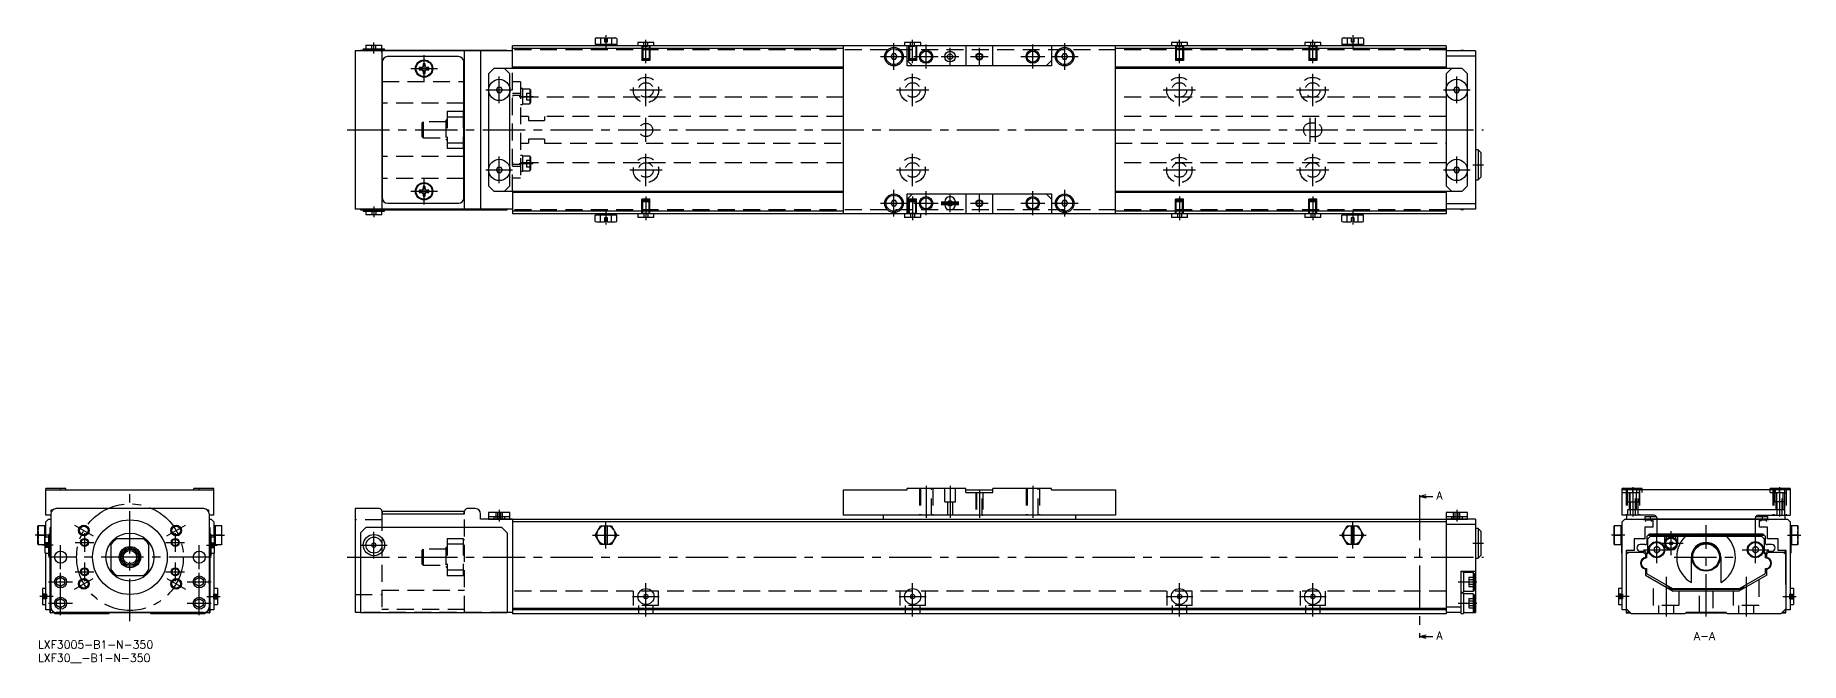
# Model space of a CAD drawing. Extents: x -1 to 661, y -8 to 227.
import ezdxf

# ---------------------------------------------------------------- set-up
doc = ezdxf.new("R2010")
doc.units = 0
doc.header["$LTSCALE"] = 0.5
doc.linetypes.add('CENTER', pattern=[50.8, 31.75, -6.35, 6.35, -6.35])
doc.linetypes.add('DASHED', pattern=[19.05, 12.7, -6.35])
for name, color, linetype in [('MSM_CENTER', 1, 'CENTER'), ('MSM_CONTINUOUS', 7, 'CONTINUOUS'), ('MSM_DASHED', 4, 'DASHED'), ('MSM_NARROW', 5, 'CONTINUOUS'), ('MSM_PART_NUMBER', 7, 'CONTINUOUS')]:
    doc.layers.add(name, color=color, linetype=linetype)
doc.styles.get("Standard").update_dxf_attribs({"font": 'txt.shx', "height": 1, "bigfont": 'bigfont.shx'})

# ---------------------------------------------------------------- blocks, each defined once
blk = doc.blocks.new('*U118')
at = {"layer": 'MSM_PART_NUMBER'}
blk.add_text('LXF3005-B1-N-350', height=3, dxfattribs=at).set_placement((0, -3))
blk = doc.blocks.new('*U119')
at = {"layer": 'MSM_PART_NUMBER'}
blk.add_text('LXF30__-B1-N-350', height=3, dxfattribs=at).set_placement((0, -8))

msp = doc.modelspace()

# ---------------------------------------------------------------- linework, layer by layer
at = {"layer": 'MSM_CENTER'}
for p, q in [((213, 227), (213, 222)), ((228, 216.5), (228, 225.31)), ((328, 216.5), (328, 225.31)), ((428, 216.5), (428, 225.31)), ((478, 216.5), (478, 225.31)), ((493, 227), (493, 222)), ((126, 220.2), (126, 224.25)), ((144.8, 209.5), (144.8, 219.5)), ((316, 219), (326, 219)), ((321, 214), (321, 224)), ((328.5, 219), (337.5, 219)), ((333, 214.5), (333, 223.5)), ((338.7, 219), (345.3, 219)), ((342, 215.7), (342, 222.3)), ((349.7, 219), (356.3, 219)), ((353, 215.7), (353, 222.3)), ((368.5, 219), (377.5, 219)), ((373, 214.5), (373, 223.5)), ((380, 219), (390, 219)), ((385, 214), (385, 224)), ((139.8, 214.5), (149.8, 214.5)), ((228, 200.41), (228, 212.59)), ((328, 200.41), (328, 212.59)), ((428, 200.41), (428, 212.59)), ((478, 200.41), (478, 212.59)), ((168, 206.5), (178, 206.5)), ((173, 201.5), (173, 211.5)), ((221.91, 206.5), (234.09, 206.5)), ((321.91, 206.5), (334.09, 206.5)), ((421.91, 206.5), (434.09, 206.5)), ((471.91, 206.5), (484.09, 206.5)), ((527, 206.5), (537, 206.5)), ((532, 201.5), (532, 211.5)), ((180.5, 204.06), (185.7, 204.06)), ((228, 187), (228, 196)), ((477, 187), (477, 196)), ((479, 187), (479, 196)), ((116, 191.5), (542, 191.5)), ((173, 171.5), (173, 181.5)), ((180.5, 178.94), (185.7, 178.94)), ((228, 170.41), (228, 182.59)), ((328, 170.41), (328, 182.59)), ((428, 170.41), (428, 182.59)), ((478, 170.41), (478, 182.59)), ((532, 171.5), (532, 181.5)), ((144.8, 163.5), (144.8, 173.5)), ((168, 176.5), (178, 176.5)), ((221.91, 176.5), (234.09, 176.5)), ((321.91, 176.5), (334.09, 176.5)), ((421.91, 176.5), (434.09, 176.5)), ((471.91, 176.5), (484.09, 176.5)), ((527, 176.5), (537, 176.5)), ((538, 178.4), (542, 178.4)), ((139.8, 168.5), (149.8, 168.5)), ((228, 166.5), (228, 157.69)), ((321, 159), (321, 169)), ((328, 166.5), (328, 157.69)), ((333, 159.5), (333, 168.5)), ((342, 160.7), (342, 167.3)), ((353, 160.7), (353, 167.3)), ((373, 159.5), (373, 168.5)), ((385, 159), (385, 169)), ((428, 166.5), (428, 157.69)), ((478, 166.5), (478, 157.69)), ((126, 162.8), (126, 158.75)), ((213, 161), (213, 156.01)), ((316, 164), (326, 164)), ((328.5, 164), (337.5, 164)), ((338.7, 164.5), (345.3, 164.5)), ((338.7, 164), (345.3, 164)), ((338.7, 163.5), (345.3, 163.5)), ((349.7, 164), (356.3, 164)), ((368.5, 164), (377.5, 164)), ((380, 164), (390, 164)), ((493, 161), (493, 156.01)), ((34.5, 7.3), (34.5, 55.3)), ((333, 58), (333, 46)), ((342, 58), (342, 46)), ((353, 56.5), (353, 46)), ((373, 58), (373, 46)), ((518, 53.6), (518, 2)), ((598, 57.5), (598, 46.5)), ((653, 57.5), (653, 46.5)), ((173, 49.1), (173, 44.7)), ((532, 49.1), (532, 44.7)), ((13.72, 43.3), (20.64, 39.3)), ((17.5, 40.3), (17.5, 33.3)), ((48.36, 39.3), (55.28, 43.3)), ((51.5, 40.3), (51.5, 33.3)), ((126, 30.8), (126, 40.8)), ((213, 34.6), (213, 44.6)), ((493, 34.6), (493, 44.6)), ((612.4, 32), (612.4, 41)), ((625.5, 9), (625.5, 43.3)), ((4, 39.6), (-1, 39.6)), ((5.75, 35.8), (1.75, 35.8)), ((8.5, 26.8), (8.5, 35.8)), ((14, 36.8), (21, 36.8)), ((48, 36.8), (55, 36.8)), ((60.5, 26.8), (60.5, 35.8)), ((63.25, 35.8), (67.25, 35.8)), ((65, 39.6), (70, 39.6)), ((121, 35.8), (131, 35.8)), ((208, 39.6), (218, 39.6)), ((488, 39.6), (498, 39.6)), ((538, 36.5), (542, 36.5)), ((595, 39.6), (590, 39.6)), ((602, 34.1), (612, 34.1)), ((607, 29.1), (607, 39.1)), ((607.9, 36.5), (616.9, 36.5)), ((639, 34.1), (649, 34.1)), ((644, 29.1), (644, 39.1)), ((656, 39.6), (661, 39.6)), ((65, 31.3), (4, 31.3)), ((8.5, 9.5), (8.5, 26.5)), ((17.5, 29.3), (17.5, 22.3)), ((51.5, 29.3), (51.5, 22.3)), ((60.5, 9.5), (60.5, 26.5)), ((116, 31.3), (542, 31.3)), ((613.5, 31.3), (637.5, 31.3)), ((4, 22), (13, 22)), ((13.72, 19.3), (20.64, 23.3)), ((14, 25.8), (21, 25.8)), ((48, 25.8), (55, 25.8)), ((48.36, 23.3), (55.28, 19.3)), ((56, 22), (65, 22)), ((228, 9), (228, 21.5)), ((328, 9), (328, 21.5)), ((428, 9), (428, 21.5)), ((478, 9), (478, 21.5)), ((532.5, 22), (539.5, 22)), ((610.5, 23.86), (610.5, 9)), ((640.5, 23.86), (640.5, 9)), ((5.7, 16.5), (0.7, 16.5)), ((4, 14), (13, 14)), ((56, 14), (65, 14)), ((63.3, 16.5), (68.3, 16.5)), ((223, 16.5), (233, 16.5)), ((323, 16.5), (333, 16.5)), ((423, 16.5), (433, 16.5)), ((473, 16.5), (483, 16.5)), ((532.5, 14), (539.5, 14)), ((596.7, 16.5), (591.7, 16.5)), ((654.3, 16.5), (659.3, 16.5))]:
    msp.add_line(p, q, dxfattribs=at)
msp.add_circle((34.5, 31.3), 20, dxfattribs=at)
at = {"layer": 'MSM_CONTINUOUS'}
for p, q in [((209.5, 226), (208.96, 225.85)), ((208.96, 225.85), (208.96, 223.5)), ((209.5, 226), (212.4, 226)), ((210.98, 225.85), (210.98, 223.5)), ((212.4, 226), (212.4, 224.5)), ((213.6, 224.5), (213.6, 226)), ((213.6, 226), (216.5, 226)), ((215.02, 225.85), (215.02, 223.5)), ((217.04, 225.85), (216.5, 226)), ((217.04, 225.85), (217.04, 223.5)), ((489.5, 226), (488.96, 225.85)), ((488.96, 225.85), (488.96, 223.5)), ((489.5, 226), (492.4, 226)), ((490.98, 225.85), (490.98, 223.5)), ((492.4, 226), (492.4, 224.5)), ((493.6, 224.5), (493.6, 226)), ((493.6, 226), (496.5, 226)), ((495.02, 225.85), (495.02, 223.5)), ((497.04, 225.85), (496.5, 226)), ((497.04, 225.85), (497.04, 223.5)), ((178, 221.2), (119, 221.2)), ((119, 221.2), (119, 161.8)), ((121, 221.2), (121, 221.45)), ((121, 221.45), (176, 221.45)), ((121, 221.35), (176, 221.35)), ((122, 221.95), (130, 221.95)), ((122, 221.95), (122, 221.45)), ((123, 223.25), (129, 223.25)), ((123, 223.25), (123, 221.95)), ((123, 221.35), (123, 221.45)), ((124.4, 221.35), (124.4, 221.2)), ((127.6, 221.2), (127.6, 221.35)), ((129, 221.95), (129, 223.25)), ((129, 221.2), (129, 161.8)), ((130, 221.45), (130, 221.95)), ((157.7, 219), (131.1, 219)), ((160, 161.8), (160, 221.2)), ((166, 221.25), (166, 161.75)), ((174, 221.35), (174, 221.45)), ((176, 221.2), (176, 221.45)), ((528, 223), (178, 223)), ((178, 214.5), (178, 223)), ((302, 222), (178, 222)), ((217.04, 223.5), (208.96, 223.5)), ((209.5, 223.5), (209.5, 223)), ((212.4, 224.5), (213.6, 224.5)), ((216.5, 223), (216.5, 223.5)), ((225, 224.3), (225, 223)), ((231, 224.3), (225, 224.3)), ((231, 223), (231, 224.3)), ((302, 223), (302, 160)), ((320.42, 220), (319.85, 219)), ((319.85, 219), (320.42, 218)), ((321.58, 220), (320.42, 220)), ((322.15, 219), (321.58, 220)), ((321.58, 218), (322.15, 219)), ((325, 224.3), (325, 223)), ((331, 224.3), (325, 224.3)), ((326, 215.5), (326, 223)), ((331, 223), (331, 224.3)), ((347.9, 223), (347.9, 215.5)), ((358.1, 215.5), (358.1, 223)), ((380, 223), (380, 215.5)), ((384.42, 220), (383.85, 219)), ((383.85, 219), (384.42, 218)), ((385.58, 220), (384.42, 220)), ((386.15, 219), (385.58, 220)), ((385.58, 218), (386.15, 219)), ((404, 160), (404, 223)), ((528, 222), (404, 222)), ((425, 224.3), (425, 223)), ((431, 224.3), (425, 224.3)), ((431, 223), (431, 224.3)), ((475, 224.3), (475, 223)), ((481, 224.3), (475, 224.3)), ((481, 223), (481, 224.3)), ((497.04, 223.5), (488.96, 223.5)), ((489.5, 223.5), (489.5, 223)), ((492.4, 224.5), (493.6, 224.5)), ((496.5, 223), (496.5, 223.5)), ((528, 223), (528, 214.5)), ((539, 221.2), (528, 221.2)), ((539, 219.2), (528, 219.2)), ((534.5, 221.3), (533.5, 221.3)), ((533.5, 221.3), (533.5, 221.2)), ((534.5, 221.3), (534.5, 221.2)), ((539, 221.2), (539, 161.8)), ((129.1, 217), (129.1, 166)), ((143, 214.9), (143, 214.1)), ((143.8, 214.9), (143, 214.9)), ((143, 214.1), (143.8, 214.1)), ((144.4, 216.3), (144.4, 215.5)), ((145.2, 216.3), (144.4, 216.3)), ((144.4, 213.5), (144.4, 212.7)), ((144.4, 212.7), (145.2, 212.7)), ((145.2, 215.5), (145.2, 216.3)), ((145.2, 212.7), (145.2, 213.5)), ((146.6, 214.9), (145.8, 214.9)), ((145.8, 214.1), (146.6, 214.1)), ((146.6, 214.1), (146.6, 214.9)), ((159.7, 166), (159.7, 217)), ((171, 214.5), (169, 212.5)), ((169, 212.5), (169, 170.5)), ((302, 214.5), (171, 214.5)), ((177, 212.5), (175, 214.5)), ((177, 170.5), (177, 212.5)), ((302, 215), (178, 215)), ((320.42, 218), (321.58, 218)), ((328, 215.5), (326, 217.5)), ((380, 215.5), (326, 215.5)), ((380, 217.5), (378, 215.5)), ((384.42, 218), (385.58, 218)), ((528, 215), (404, 215)), ((534, 214.5), (404, 214.5)), ((530, 214.5), (528, 212.5)), ((528, 212.5), (528, 170.5)), ((536, 212.5), (534, 214.5)), ((536, 170.5), (536, 212.5)), ((129, 209.7), (129.1, 209.7)), ((129, 209.7), (129.1, 209.7)), ((159.7, 209.7), (160, 209.7)), ((159.7, 209.7), (160, 209.7)), ((172.42, 207.5), (171.85, 206.5)), ((171.85, 206.5), (172.42, 205.5)), ((172.42, 207.5), (173.58, 207.5)), ((172.42, 205.5), (173.58, 205.5)), ((174.15, 206.5), (173.58, 207.5)), ((173.58, 205.5), (174.15, 206.5)), ((531.42, 207.5), (530.85, 206.5)), ((530.85, 206.5), (531.42, 205.5)), ((531.42, 207.5), (532.58, 207.5)), ((531.42, 205.5), (532.58, 205.5)), ((533.15, 206.5), (532.58, 207.5)), ((532.58, 205.5), (533.15, 206.5)), ((129.1, 201.5), (129, 201.5)), ((160, 201.5), (159.7, 201.5)), ((160, 198), (159.7, 198)), ((129.1, 181.5), (129, 181.5)), ((159.7, 185), (160, 185)), ((160, 181.5), (159.7, 181.5)), ((540, 184), (539, 184)), ((540, 184), (540, 172.8)), ((541, 183), (540, 184)), ((541, 183), (541, 173.8)), ((129.1, 173.3), (129, 173.3)), ((129.1, 173.3), (129, 173.3)), ((160, 173.3), (159.7, 173.3)), ((160, 173.3), (159.7, 173.3)), ((172.42, 177.5), (171.85, 176.5)), ((171.85, 176.5), (172.42, 175.5)), ((172.42, 177.5), (173.58, 177.5)), ((172.42, 175.5), (173.58, 175.5)), ((174.15, 176.5), (173.58, 177.5)), ((173.58, 175.5), (174.15, 176.5)), ((531.42, 177.5), (530.85, 176.5)), ((530.85, 176.5), (531.42, 175.5)), ((531.42, 177.5), (532.58, 177.5)), ((531.42, 175.5), (532.58, 175.5)), ((533.15, 176.5), (532.58, 177.5)), ((532.58, 175.5), (533.15, 176.5)), ((539, 172.8), (540, 172.8)), ((540, 172.8), (541, 173.8)), ((143, 168.9), (143, 168.1)), ((143.8, 168.9), (143, 168.9)), ((143, 168.1), (143.8, 168.1)), ((144.4, 170.3), (144.4, 169.5)), ((145.2, 170.3), (144.4, 170.3)), ((144.4, 167.5), (144.4, 166.7)), ((144.4, 166.7), (145.2, 166.7)), ((145.2, 169.5), (145.2, 170.3)), ((145.2, 166.7), (145.2, 167.5)), ((146.6, 168.9), (145.8, 168.9)), ((145.8, 168.1), (146.6, 168.1)), ((146.6, 168.1), (146.6, 168.9)), ((169, 170.5), (171, 168.5)), ((171, 168.5), (302, 168.5)), ((175, 168.5), (177, 170.5)), ((178, 168.5), (178, 160)), ((302, 168), (178, 168)), ((326, 165.5), (328, 167.5)), ((326, 167.5), (380, 167.5)), ((326, 160), (326, 167.5)), ((347.9, 167.5), (347.9, 160)), ((358.1, 160), (358.1, 167.5)), ((378, 167.5), (380, 165.5)), ((380, 167.5), (380, 160)), ((404, 168.5), (534, 168.5)), ((528, 168), (404, 168)), ((528, 170.5), (530, 168.5)), ((528, 168.5), (528, 160)), ((534, 168.5), (536, 170.5)), ((178, 161.8), (119, 161.8)), ((121, 161.8), (121, 161.55)), ((121, 161.65), (176, 161.65)), ((121, 161.55), (176, 161.55)), ((122, 161.55), (122, 161.05)), ((122, 161.05), (130, 161.05)), ((123, 161.65), (123, 161.55)), ((123, 161.05), (123, 159.75)), ((123, 159.75), (129, 159.75)), ((124.4, 161.8), (124.4, 161.65)), ((127.6, 161.65), (127.6, 161.8)), ((129, 159.75), (129, 161.05)), ((130, 161.05), (130, 161.55)), ((131.1, 164), (157.7, 164)), ((174, 161.65), (174, 161.55)), ((176, 161.8), (176, 161.55)), ((302, 161), (178, 161)), ((528, 160), (178, 160)), ((217.04, 159.5), (208.96, 159.5)), ((208.96, 157.15), (208.96, 159.5)), ((209.5, 160), (209.5, 159.5)), ((210.98, 157.15), (210.98, 159.5)), ((215.02, 157.15), (215.02, 159.5)), ((216.5, 159.5), (216.5, 160)), ((217.04, 157.15), (217.04, 159.5)), ((225, 160), (225, 158.7)), ((231, 158.7), (231, 160)), ((320.42, 165), (319.85, 164)), ((319.85, 164), (320.42, 163)), ((321.58, 165), (320.42, 165)), ((320.42, 163), (321.58, 163)), ((322.15, 164), (321.58, 165)), ((321.58, 163), (322.15, 164)), ((325, 160), (325, 158.7)), ((331, 158.7), (331, 160)), ((340, 164.5), (340, 163.5)), ((344, 163.5), (344, 164.5)), ((384.42, 165), (383.85, 164)), ((383.85, 164), (384.42, 163)), ((385.58, 165), (384.42, 165)), ((384.42, 163), (385.58, 163)), ((386.15, 164), (385.58, 165)), ((385.58, 163), (386.15, 164)), ((528, 161), (404, 161)), ((425, 160), (425, 158.7)), ((431, 158.7), (431, 160)), ((475, 160), (475, 158.7)), ((481, 158.7), (481, 160)), ((497.04, 159.5), (488.96, 159.5)), ((488.96, 157.15), (488.96, 159.5)), ((489.5, 160), (489.5, 159.5)), ((490.98, 157.15), (490.98, 159.5)), ((495.02, 157.15), (495.02, 159.5)), ((496.5, 159.5), (496.5, 160)), ((497.04, 157.15), (497.04, 159.5)), ((539, 163.8), (528, 163.8)), ((539, 161.8), (528, 161.8)), ((533.5, 161.8), (533.5, 161.7)), ((533.5, 161.7), (534.5, 161.7)), ((534.5, 161.8), (534.5, 161.7)), ((208.96, 157.15), (209.5, 157)), ((209.5, 157), (212.4, 157)), ((212.4, 158.5), (212.4, 157)), ((213.6, 158.5), (212.4, 158.5)), ((213.6, 157), (213.6, 158.5)), ((213.6, 157), (216.5, 157)), ((216.5, 157), (217.04, 157.15)), ((231, 158.7), (225, 158.7)), ((331, 158.7), (325, 158.7)), ((431, 158.7), (425, 158.7)), ((481, 158.7), (475, 158.7)), ((488.96, 157.15), (489.5, 157)), ((489.5, 157), (492.4, 157)), ((492.4, 158.5), (492.4, 157)), ((493.6, 158.5), (492.4, 158.5)), ((493.6, 157), (493.6, 158.5)), ((493.6, 157), (496.5, 157)), ((496.5, 157), (497.04, 157.15)), ((3, 47), (3, 57)), ((10.5, 57), (3, 57)), ((3, 56.5), (66, 56.5)), ((8.5, 56.5), (8.5, 57)), ((10.5, 56.5), (10.5, 57)), ((66, 57), (58.5, 57)), ((58.5, 56.5), (58.5, 57)), ((60.5, 56.5), (60.5, 57)), ((66, 47), (66, 57)), ((302, 56.5), (302, 47)), ((302, 56.5), (326, 56.5)), ((326, 56.5), (326, 57)), ((347.9, 57), (326, 57)), ((347.9, 55.5), (347.9, 57)), ((347.9, 56.5), (358.1, 56.5)), ((347.9, 55.5), (358.1, 55.5)), ((380, 57), (358.1, 57)), ((358.1, 55.5), (358.1, 57)), ((380, 56.5), (380, 57)), ((380, 56.5), (404, 56.5)), ((404, 56.5), (404, 47)), ((518, 54.1), (520.5, 54.77)), ((518, 54.6), (518, 53.6)), ((518, 54.1), (523, 54.1)), ((520.5, 53.43), (518, 54.1)), ((601.5, 57), (594, 57)), ((594, 47), (594, 57)), ((657, 56.5), (594, 56.5)), ((599.5, 56.5), (599.5, 57)), ((601.5, 56.5), (601.5, 57)), ((657, 57), (649.5, 57)), ((649.5, 56.5), (649.5, 57)), ((651.5, 56.5), (651.5, 57)), ((657, 57), (657, 47)), ((4.8, 47), (3, 47)), ((4.8, 47.5), (4.8, 12.5)), ((5, 49), (5.48, 49)), ((5, 48.37), (5, 49)), ((62.2, 49.5), (6.8, 49.5)), ((63.52, 49), (64, 49)), ((64, 49), (64, 48.37)), ((64.2, 47.5), (64.2, 12.5)), ((66, 47), (64.2, 47)), ((128, 49.5), (119, 49.5)), ((119, 49.5), (119, 10.5)), ((129, 48.5), (129, 47.5)), ((129, 47.5), (160, 47.5)), ((129.1, 48.5), (129.1, 47.5)), ((129.1, 48.5), (159.7, 48.5)), ((159.7, 48.5), (159.7, 47.5)), ((160, 47.5), (160, 48.5)), ((164, 49.5), (161, 49.5)), ((166, 45.5), (166, 47.5)), ((169, 48.1), (169, 45.5)), ((177, 48.1), (169, 48.1)), ((169, 46.6), (177, 46.6)), ((171, 46.6), (171, 45.5)), ((175, 46.6), (175, 45.6)), ((177, 45.6), (177, 48.1)), ((404, 47), (302, 47)), ((317, 47), (317, 45.6)), ((389, 47), (389, 45.6)), ((536, 48.1), (528, 48.1)), ((528, 48.1), (528, 10)), ((528, 46.6), (536, 46.6)), ((530, 46.6), (530, 45.6)), ((534, 46.6), (534, 45.5)), ((536, 45.5), (536, 48.1)), ((606, 47), (594, 47)), ((595.8, 45.6), (595.8, 47)), ((655, 49), (596, 49)), ((596, 49), (596, 47)), ((602.5, 46.6), (606.8, 46.6)), ((602.5, 46.6), (602.5, 45.5)), ((604.5, 46.6), (604.5, 45.6)), ((606.5, 46.87), (606.5, 46.6)), ((644.2, 46.6), (648.5, 46.6)), ((644.5, 46.6), (644.5, 46.87)), ((645, 47), (657, 47)), ((646.5, 46.6), (646.5, 45.6)), ((648.5, 46.6), (648.5, 45.5)), ((655, 47), (655, 49)), ((655.2, 45.6), (655.2, 47)), ((0, 43.05), (0.01, 43.1)), ((0, 36.15), (0, 43.05)), ((3, 43.1), (0.01, 43.1)), ((2.5, 43.1), (2.5, 36.1)), ((3, 44.6), (4, 45.6)), ((3, 38.8), (3, 44.6)), ((4, 45.6), (4.8, 45.6)), ((4.55, 39.8), (4.05, 39.8)), ((4.05, 31.8), (4.05, 39.8)), ((4.55, 10.6), (4.55, 42.45)), ((4.65, 42.45), (4.55, 42.45)), ((4.65, 40.45), (4.55, 40.45)), ((4.65, 10.6), (4.65, 42.45)), ((64.2, 45.6), (65, 45.6)), ((64.35, 10.6), (64.35, 42.45)), ((64.35, 42.45), (64.45, 42.45)), ((64.35, 40.45), (64.45, 40.45)), ((64.45, 42.45), (64.45, 10.6)), ((64.95, 39.8), (64.45, 39.8)), ((64.95, 31.8), (64.95, 39.8)), ((65, 45.6), (66, 44.6)), ((66, 44.6), (66, 38.8)), ((68.99, 43.1), (66, 43.1)), ((66.5, 43.1), (66.5, 36.1)), ((68.99, 43.1), (69, 43.05)), ((69, 36.15), (69, 43.05)), ((121, 40.45), (123, 42.45)), ((121, 40.45), (121, 10.4)), ((174, 42.45), (123, 42.45)), ((178, 45.5), (166, 45.5)), ((169, 45.6), (536, 45.6)), ((174, 42.45), (176, 40.45)), ((176, 40.45), (176, 10.4)), ((178, 45.6), (178, 10)), ((528, 44.6), (178, 44.6)), ((208.96, 39.6), (210.98, 43.1)), ((210.98, 43.1), (215.02, 43.1)), ((212.4, 43.1), (212.4, 36.1)), ((213.6, 36.1), (213.6, 43.1)), ((215.02, 43.1), (217.04, 39.6)), ((488.96, 39.6), (490.98, 43.1)), ((490.98, 43.1), (495.02, 43.1)), ((492.4, 43.1), (492.4, 36.1)), ((493.6, 36.1), (493.6, 43.1)), ((495.02, 43.1), (497.04, 39.6)), ((539, 45.5), (528, 45.5)), ((539, 43.5), (528, 43.5)), ((539, 45.5), (539, 10.5)), ((540, 42.1), (539, 42.1)), ((541, 41.1), (540, 42.1)), ((540, 42.1), (540, 30.9)), ((541, 41.1), (541, 31.9)), ((591, 43.05), (591.01, 43.1)), ((591, 36.15), (591, 43.05)), ((594, 43.1), (591.01, 43.1)), ((593.5, 43.1), (593.5, 36.1)), ((594, 44.6), (595, 45.6)), ((594, 11.5), (594, 44.6)), ((595, 45.6), (602, 45.6)), ((602, 45.6), (602, 45.4)), ((602, 45.5), (649, 45.5)), ((602, 45.4), (602.8, 45.4)), ((648.5, 45.6), (602.5, 45.6)), ((602.5, 42.5), (602.5, 38.2)), ((605.5, 42.5), (602.5, 42.5)), ((602.8, 45.4), (602.8, 44.85)), ((602.8, 44.85), (602.9, 44.85)), ((602.9, 44.85), (602.9, 45.35)), ((602.9, 45.35), (604.9, 45.35)), ((604.25, 40), (603.25, 39)), ((604.25, 40), (646.75, 40)), ((604.9, 45.35), (604.9, 44.85)), ((604.9, 44.85), (605, 44.85)), ((605, 45.2), (605.5, 45.2)), ((605, 44.85), (605, 45.2)), ((605.5, 45.2), (605.5, 42.5)), ((607, 46), (607, 45.6)), ((607, 45.5), (607, 40)), ((616, 39.5), (615.5, 40)), ((635.5, 40), (635, 39.5)), ((644, 45.6), (644, 46)), ((644, 40), (644, 45.5)), ((645.5, 45.2), (646, 45.2)), ((645.5, 42.5), (645.5, 45.2)), ((648.5, 42.5), (645.5, 42.5)), ((646, 45.2), (646, 44.85)), ((646, 44.85), (646.1, 44.85)), ((646.1, 45.35), (648.1, 45.35)), ((646.1, 44.85), (646.1, 45.35)), ((647.75, 39), (646.75, 40)), ((648.1, 45.35), (648.1, 44.85)), ((648.1, 44.85), (648.2, 44.85)), ((648.2, 45.4), (649, 45.4)), ((648.2, 44.85), (648.2, 45.4)), ((648.5, 38.2), (648.5, 42.5)), ((649, 45.6), (656, 45.6)), ((649, 45.4), (649, 45.6)), ((656, 45.6), (657, 44.6)), ((657, 44.6), (657, 11.5)), ((659.99, 43.1), (657, 43.1)), ((657.5, 43.1), (657.5, 36.1)), ((659.99, 43.1), (660, 43.05)), ((660, 36.15), (660, 43.05)), ((0.01, 36.1), (0, 36.15)), ((0.01, 36.1), (2.75, 36.1)), ((0.15, 39.6), (2.5, 39.6)), ((4.05, 38.8), (2.75, 38.8)), ((2.75, 32.8), (2.75, 38.8)), ((4.8, 37.4), (4.65, 37.4)), ((4.65, 34.2), (4.8, 34.2)), ((4.8, 33.8), (4.65, 33.8)), ((27.5, 26.48), (27.5, 36.12)), ((29.68, 38.3), (39.32, 38.3)), ((41.5, 36.12), (41.5, 26.48)), ((64.35, 37.4), (64.2, 37.4)), ((64.2, 34.2), (64.35, 34.2)), ((64.35, 33.8), (64.2, 33.8)), ((66.25, 38.8), (64.95, 38.8)), ((66.25, 32.8), (66.25, 38.8)), ((66.25, 36.1), (68.99, 36.1)), ((68.85, 39.6), (66.5, 39.6)), ((69, 36.15), (68.99, 36.1)), ((126, 36.67), (125.25, 36.23)), ((125.25, 36.23), (125.25, 35.37)), ((125.25, 35.37), (126, 34.93)), ((126.75, 36.23), (126, 36.67)), ((126, 34.93), (126.75, 35.37)), ((126.75, 35.37), (126.75, 36.23)), ((210.98, 36.1), (208.96, 39.6)), ((215.02, 36.1), (210.98, 36.1)), ((217.04, 39.6), (215.02, 36.1)), ((490.98, 36.1), (488.96, 39.6)), ((495.02, 36.1), (490.98, 36.1)), ((497.04, 39.6), (495.02, 36.1)), ((591.01, 36.1), (591, 36.15)), ((591.01, 36.1), (594, 36.1)), ((591.15, 39.6), (593.5, 39.6)), ((593.75, 36.1), (593.75, 32.8)), ((595.5, 33.8), (595.5, 11.5)), ((598.5, 33.8), (595.5, 33.8)), ((595.55, 33.8), (595.55, 21.05)), ((595.65, 21.15), (595.65, 33.8)), ((595.7, 32.5), (596.4, 33.2)), ((595.8, 32.6), (595.8, 33.8)), ((596.4, 33.2), (602.05, 33.2)), ((598.5, 38.2), (598.5, 33.8)), ((602.5, 38.2), (598.5, 38.2)), ((602.55, 36), (600.85, 36)), ((600.85, 33.5), (602.16, 33.5)), ((602.05, 33.2), (602.75, 32.5)), ((603.25, 39), (603.25, 36.29)), ((604.55, 39), (603.55, 38)), ((603.55, 38), (603.55, 32.5)), ((603.75, 39.5), (647.25, 39.5)), ((646.45, 39), (604.55, 39)), ((607, 35.25), (606, 34.68)), ((606, 34.68), (606, 33.52)), ((606, 33.52), (607, 32.95)), ((608, 34.68), (607, 35.25)), ((607, 32.95), (608, 33.52)), ((608, 34.68), (608, 33.52)), ((609.9, 39), (609.9, 36.5)), ((610.7, 38.19), (610.7, 39)), ((614.1, 39), (614.1, 38.19)), ((614.9, 36.5), (614.9, 39)), ((644, 35.25), (643, 34.68)), ((643, 34.68), (643, 33.52)), ((643, 33.52), (644, 32.95)), ((645, 34.68), (644, 35.25)), ((644, 32.95), (645, 33.52)), ((645, 34.68), (645, 33.52)), ((647.45, 38), (646.45, 39)), ((647.45, 32.5), (647.45, 38)), ((647.75, 36.29), (647.75, 39)), ((648.25, 32.5), (648.95, 33.2)), ((650.15, 36), (648.45, 36)), ((652.5, 38.2), (648.5, 38.2)), ((648.84, 33.5), (650.15, 33.5)), ((648.95, 33.2), (654.6, 33.2)), ((652.5, 33.8), (652.5, 38.2)), ((655.5, 33.8), (652.5, 33.8)), ((654.6, 33.2), (655.3, 32.5)), ((655.2, 32.6), (655.2, 33.8)), ((655.35, 33.8), (655.35, 21.15)), ((655.45, 21.05), (655.45, 33.8)), ((655.5, 11.5), (655.5, 33.8)), ((657, 36.1), (659.99, 36.1)), ((657.25, 36.1), (657.25, 32.8)), ((659.85, 39.6), (657.5, 39.6)), ((660, 36.15), (659.99, 36.1)), ((2.75, 32.8), (4.05, 32.8)), ((3, 11.5), (3, 32.8)), ((4.05, 31.8), (4.55, 31.8)), ((4.5, 31.8), (4.5, 11.5)), ((4.7, 32.5), (4.8, 32.6)), ((4.7, 21.2), (4.7, 32.5)), ((64.2, 32.6), (64.3, 32.5)), ((64.3, 32.5), (64.3, 21.2)), ((64.45, 31.8), (64.95, 31.8)), ((64.5, 11.5), (64.5, 31.8)), ((64.95, 32.8), (66.25, 32.8)), ((66, 32.8), (66, 11.5)), ((539, 30.9), (540, 30.9)), ((540, 30.9), (541, 31.9)), ((593.75, 32.8), (594, 32.8)), ((595.5, 31.8), (595.55, 31.8)), ((595.7, 21.2), (595.7, 32.5)), ((602.75, 32.5), (602.75, 31.16)), ((602.75, 26.84), (602.75, 24.5)), ((603.55, 32.5), (603.16, 32.5)), ((603.16, 32.5), (603.16, 31)), ((603.16, 27), (603.16, 25.16)), ((620, 21.77), (620, 31.3)), ((631, 31.3), (631, 21.77)), ((647.84, 32.5), (647.45, 32.5)), ((647.84, 31), (647.84, 32.5)), ((647.84, 25.16), (647.84, 27)), ((648.25, 31.16), (648.25, 32.5)), ((648.25, 24.5), (648.25, 26.84)), ((655.3, 32.5), (655.3, 21.2)), ((655.45, 31.8), (655.5, 31.8)), ((657, 32.8), (657.25, 32.8)), ((4.5, 21), (4.55, 21.05)), ((4.65, 21.15), (4.7, 21.2)), ((7, 22.87), (8.5, 23.73)), ((7, 21.13), (7, 22.87)), ((8.5, 20.27), (7, 21.13)), ((8.5, 23.73), (10, 22.87)), ((10, 21.13), (8.5, 20.27)), ((10, 22.87), (10, 21.13)), ((39.32, 24.3), (29.68, 24.3)), ((59, 22.87), (60.5, 23.73)), ((59, 21.13), (59, 22.87)), ((60.5, 20.27), (59, 21.13)), ((60.5, 23.73), (62, 22.87)), ((62, 21.13), (60.5, 20.27)), ((62, 22.87), (62, 21.13)), ((64.3, 21.2), (64.35, 21.15)), ((64.45, 21.05), (64.5, 21)), ((533.5, 26), (539, 26)), ((533.5, 26), (533.5, 10.2)), ((534.5, 25.8), (533.5, 25.8)), ((534.5, 25.8), (534.5, 18.2)), ((538.19, 25.5), (534.5, 25.5)), ((538.5, 25.19), (538.19, 25.5)), ((538.19, 25.5), (538.19, 18.5)), ((538.5, 25.19), (538.5, 18.81)), ((595.5, 21), (595.7, 21.2)), ((602.75, 24.5), (613.14, 18.5)), ((603.16, 25.16), (612.96, 19.5)), ((648.25, 24.5), (637.86, 18.5)), ((638.03, 19.5), (647.84, 25.16)), ((655.3, 21.2), (655.5, 21)), ((3, 19.5), (1.7, 19.5)), ((1.7, 19.5), (1.7, 13.5)), ((1.7, 13.5), (3, 13.5)), ((7, 14.87), (8.5, 15.73)), ((7, 13.13), (7, 14.87)), ((8.5, 15.73), (10, 14.87)), ((10, 14.87), (10, 13.13)), ((59, 14.87), (60.5, 15.73)), ((59, 13.13), (59, 14.87)), ((60.5, 15.73), (62, 14.87)), ((62, 14.87), (62, 13.13)), ((67.3, 19.5), (66, 19.5)), ((66, 13.5), (67.3, 13.5)), ((67.3, 19.5), (67.3, 13.5)), ((228, 17.37), (227.25, 16.93)), ((227.25, 16.93), (227.25, 16.07)), ((227.25, 16.07), (228, 15.63)), ((228.75, 16.93), (228, 17.37)), ((228, 15.63), (228.75, 16.07)), ((228.75, 16.93), (228.75, 16.07)), ((328, 17.37), (327.25, 16.93)), ((327.25, 16.93), (327.25, 16.07)), ((327.25, 16.07), (328, 15.63)), ((328.75, 16.93), (328, 17.37)), ((328, 15.63), (328.75, 16.07)), ((328.75, 16.93), (328.75, 16.07)), ((428, 17.37), (427.25, 16.93)), ((427.25, 16.93), (427.25, 16.07)), ((427.25, 16.07), (428, 15.63)), ((428.75, 16.93), (428, 17.37)), ((428, 15.63), (428.75, 16.07)), ((428.75, 16.93), (428.75, 16.07)), ((478, 17.37), (477.25, 16.93)), ((477.25, 16.93), (477.25, 16.07)), ((477.25, 16.07), (478, 15.63)), ((478.75, 16.93), (478, 17.37)), ((478, 15.63), (478.75, 16.07)), ((478.75, 16.93), (478.75, 16.07)), ((533.5, 18.2), (534.5, 18.2)), ((534.5, 17.8), (533.5, 17.8)), ((534.5, 18.5), (538.19, 18.5)), ((534.5, 17.8), (534.5, 10.2)), ((538.19, 17.5), (534.5, 17.5)), ((538.19, 18.5), (538.5, 18.81)), ((538.5, 17.19), (538.19, 17.5)), ((538.19, 17.5), (538.19, 10.5)), ((538.5, 17.19), (538.5, 10.81)), ((594, 19.5), (592.7, 19.5)), ((592.7, 19.5), (592.7, 13.5)), ((592.7, 13.5), (594, 13.5)), ((611.78, 19.65), (612.54, 19.3)), ((612.54, 19.3), (638.46, 19.3)), ((612.96, 19.5), (638.03, 19.5)), ((637.86, 18.5), (613.14, 18.5)), ((638.46, 19.3), (639.22, 19.65)), ((658.3, 19.5), (657, 19.5)), ((657, 13.5), (658.3, 13.5)), ((658.3, 19.5), (658.3, 13.5)), ((4.5, 11.5), (3, 11.5)), ((4.55, 11.95), (4.5, 12)), ((5.2, 11.3), (4.65, 11.85)), ((4.75, 10.5), (64.25, 10.5)), ((64.25, 10.4), (4.75, 10.4)), ((6, 10.5), (5.6, 10.9)), ((6.5, 10), (6.1, 10.4)), ((26.5, 10), (6.5, 10)), ((62.2, 10.5), (6.8, 10.5)), ((8.5, 12.27), (7, 13.13)), ((10, 13.13), (8.5, 12.27)), ((26.9, 10.4), (26.5, 10)), ((42.5, 10), (42.1, 10.4)), ((62.5, 10), (42.5, 10)), ((60.5, 12.27), (59, 13.13)), ((62, 13.13), (60.5, 12.27)), ((62.9, 10.4), (62.5, 10)), ((63.4, 10.9), (63, 10.5)), ((64.35, 11.85), (63.8, 11.3)), ((64.5, 12), (64.45, 11.95)), ((66, 11.5), (64.5, 11.5)), ((121, 10.5), (119, 10.5)), ((176, 10.4), (121, 10.4)), ((178, 10.5), (176, 10.5)), ((528, 12), (178, 12)), ((528, 11.5), (178, 11.5)), ((528, 10), (178, 10)), ((533.5, 12.5), (528, 12.5)), ((533.5, 10.5), (528, 10.5)), ((533.5, 10.2), (534.5, 10.2)), ((534.5, 10.5), (539, 10.5)), ((538.19, 10.5), (538.5, 10.81)), ((595.5, 11.5), (594, 11.5)), ((597.5, 10), (595.5, 12)), ((595.55, 11.95), (595.55, 10.6)), ((595.65, 10.6), (595.65, 11.85)), ((597, 10.5), (595.75, 10.5)), ((595.75, 10.4), (597.1, 10.4)), ((617.5, 10), (597.5, 10)), ((618, 10.5), (617.5, 10)), ((617.9, 10.4), (633.1, 10.4)), ((633, 10.5), (618, 10.5)), ((633.5, 10), (633, 10.5)), ((653.5, 10), (633.5, 10)), ((655.5, 12), (653.5, 10)), ((653.9, 10.4), (655.25, 10.4)), ((655.25, 10.5), (654, 10.5)), ((655.35, 11.85), (655.35, 10.6)), ((655.45, 10.6), (655.45, 11.95)), ((657, 11.5), (655.5, 11.5)), ((518, 1.5), (520.5, 2.17)), ((518, 2), (518, 1)), ((518, 1.5), (523, 1.5)), ((520.5, 0.83), (518, 1.5))]:
    msp.add_line(p, q, dxfattribs=at)
for centre, radius in [((321, 219), 3.5), ((321, 219), 3), ((333, 219), 2.07), ((342, 219), 2), ((342, 219), 1), ((353, 219), 1.06), ((373, 219), 2.07), ((385, 219), 3.5), ((385, 219), 3), ((144.8, 214.5), 3.25), ((144.8, 214.5), 3), ((173, 206.5), 4), ((532, 206.5), 4), ((173, 176.5), 4), ((532, 176.5), 4), ((144.8, 168.5), 3.25), ((144.8, 168.5), 3), ((321, 164), 3.5), ((321, 164), 3), ((333, 164), 2.07), ((373, 164), 2.07), ((385, 164), 3.5), ((385, 164), 3), ((342, 164), 1), ((353, 164), 1.06), ((17.18, 41.3), 1.62), ((34.5, 31.3), 14), ((34.5, 31.3), 9), ((51.82, 41.3), 1.62), ((126, 35.8), 4), ((8.5, 31.3), 2.25), ((17.5, 36.8), 1.23), ((34.5, 31.3), 4), ((34.5, 31.3), 3.5), ((34.5, 31.3), 3), ((34.5, 31.3), 2.5), ((51.5, 36.8), 1.23), ((60.5, 31.3), 2.25), ((126, 35.8), 3), ((607, 34.1), 3), ((607, 34.1), 2.75), ((612.4, 36.5), 2.4), ((612.4, 36.5), 2), ((612.4, 36.5), 0.6), ((625.5, 31.3), 5.3), ((625.5, 31.3), 5), ((644, 34.1), 3), ((644, 34.1), 2.75), ((17.5, 25.8), 1.23), ((51.5, 25.8), 1.23), ((8.5, 22), 2.25), ((17.18, 21.3), 1.62), ((51.82, 21.3), 1.62), ((60.5, 22), 2.25), ((8.5, 14), 2.25), ((60.5, 14), 2.25), ((228, 16.5), 3), ((328, 16.5), 3), ((428, 16.5), 3), ((478, 16.5), 3)]:
    msp.add_circle(centre, radius, dxfattribs=at)
for centre, radius, start, end in [((210.01, 222.14), 3.86, 90.57378, 105.76911), ((209.93, 222.14), 3.86, 74.22771, 89.4294), ((213.21, 209.49), 16.52, 92.80876, 97.7596), ((212.82, 209.83), 16.17, 82.18772, 87.24392), ((216.07, 222.14), 3.86, 90.57378, 105.76911), ((215.99, 222.14), 3.86, 74.22771, 89.4294), ((490.01, 222.14), 3.86, 90.57378, 105.76911), ((489.93, 222.14), 3.86, 74.22771, 89.4294), ((493.21, 209.49), 16.52, 92.80876, 97.7596), ((492.82, 209.83), 16.17, 82.18772, 87.24392), ((496.07, 222.14), 3.86, 90.57378, 105.76911), ((495.99, 222.14), 3.86, 74.22771, 89.4294), ((128.41, 220.95), 0.59, 335.23442, 357.80856), ((131.1, 217), 2, 90, 180), ((157.7, 217), 2, 0, 90), ((143.8, 215.5), 0.6, 270, 0), ((143.8, 213.5), 0.6, 360, 90), ((145.8, 215.5), 0.6, 180, 270), ((145.8, 213.5), 0.6, 90, 180), ((131.1, 166), 2, 180, 270), ((143.8, 169.5), 0.6, 270, 0), ((143.8, 167.5), 0.6, 360, 90), ((145.8, 169.5), 0.6, 180, 270), ((145.8, 167.5), 0.6, 90, 180), ((157.7, 166), 2, 270, 0), ((342, 164.5), 2, 360, 180), ((342, 163.5), 2, 180, 0), ((210.01, 160.86), 3.86, 254.23089, 269.42622), ((209.93, 160.86), 3.86, 270.5706, 285.77229), ((213.21, 173.51), 16.52, 262.2404, 267.19124), ((212.82, 173.17), 16.17, 272.75608, 277.81228), ((216.07, 160.86), 3.86, 254.23089, 269.42622), ((215.99, 160.86), 3.86, 270.5706, 285.77229), ((490.01, 160.86), 3.86, 254.23089, 269.42622), ((489.93, 160.86), 3.86, 270.5706, 285.77229), ((493.21, 173.51), 16.52, 262.2404, 267.19124), ((492.82, 173.17), 16.17, 272.75608, 277.81228), ((496.07, 160.86), 3.86, 254.23089, 269.42622), ((495.99, 160.86), 3.86, 270.5706, 285.77229), ((6.8, 47.5), 2, 90, 180), ((62.2, 47.5), 2, 0, 90), ((128, 48.5), 1, 0, 90), ((161, 48.5), 1, 90, 180), ((164, 47.5), 2, 0, 90), ((606, 46), 1, 0, 90), ((645, 46), 1, 90, 180), ((11.31, 41.29), 11.31, 170.8086, 179.713), ((11.31, 41.41), 11.31, 180.28862, 189.18978), ((57.69, 41.29), 11.31, 0.287, 9.1914), ((57.69, 41.41), 11.31, 350.81022, 359.71138), ((213, 39.6), 3.5, 99.87089, 260.12911), ((213, 39.6), 3.5, 279.87089, 80.12911), ((493, 39.6), 3.5, 99.87089, 260.12911), ((493, 39.6), 3.5, 279.87089, 80.12911), ((602.31, 41.29), 11.31, 170.8086, 179.713), ((602.31, 41.41), 11.31, 180.28862, 189.18978), ((612.94, 38.55), 2.95, 28.85376, 29.44089), ((625.5, 31.3), 9, 104.83511, 114.34065), ((625.5, 31.3), 9, 65.65935, 75.16489), ((638.06, 38.55), 2.95, 150.55911, 151.14624), ((648.69, 41.29), 11.31, 0.287, 9.1914), ((648.69, 41.41), 11.31, 350.81022, 359.71138), ((11.31, 37.79), 11.31, 170.8086, 179.713), ((11.31, 37.91), 11.31, 180.28862, 189.18978), ((34.5, 31.3), 8.5, 124.56032, 145.43968), ((34.5, 31.3), 8.5, 34.56032, 55.43968), ((57.69, 37.79), 11.31, 0.287, 9.1914), ((57.69, 37.91), 11.31, 350.81022, 359.71138), ((602.31, 37.79), 11.31, 170.8086, 179.713), ((602.31, 37.91), 11.31, 180.28862, 189.18978), ((600.85, 34.75), 1.25, 90, 270), ((602.16, 32.5), 1, 360, 90), ((602.55, 37), 1, 270, 0), ((612.4, 36.5), 2.5, 180, 360), ((625.5, 31.3), 11, 135.573, 240), ((625.5, 31.3), 5.5, 0, 180), ((625.5, 31.3), 11, 300, 44.427), ((648.45, 37), 1, 180, 270), ((648.84, 32.5), 1, 90, 180), ((650.15, 34.75), 1.25, 270, 90), ((648.69, 37.79), 11.31, 0.287, 9.1914), ((648.69, 37.91), 11.31, 350.81022, 359.71138), ((603.16, 29), 2.2, 100.74065, 259.25935), ((603.16, 29), 2, 90, 270), ((647.84, 29), 2, 270, 90), ((647.84, 29), 2.2, 280.74065, 79.25935), ((8.5, 22), 3.75, 170.63321, 189.36679), ((34.5, 31.3), 8.5, 214.56032, 235.43968), ((34.5, 31.3), 8.5, 304.56032, 325.43968), ((60.5, 22), 3.75, 350.63321, 9.36679), ((625.5, 31.3), 18, 216.33703, 220.31549), ((625.5, 31.3), 18, 319.68451, 323.66297), ((4.2, 16.5), 0.5, 45.573, 53.1301), ((4.2, 16.5), 0.5, 306.8699, 314.427), ((4.2, 16.5), 0.5, 334.15807, 25.84193), ((655.8, 16.5), 0.502, 127.16197, 232.83803), ((4.75, 10.6), 0.2, 180, 270), ((4.75, 10.6), 0.1, 180, 270), ((6.8, 12.5), 2, 180, 270), ((62.2, 12.5), 2, 270, 0), ((64.25, 10.6), 0.1, 270, 0), ((64.25, 10.6), 0.2, 270, 360), ((595.75, 10.6), 0.2, 180, 270), ((595.75, 10.6), 0.1, 180, 270), ((597.8, 12.5), 2, 216.8699, 233.1301), ((653.2, 12.5), 2, 306.8699, 323.1301), ((655.25, 10.6), 0.1, 270, 360), ((655.25, 10.6), 0.2, 270, 360)]:
    msp.add_arc(centre, radius, start, end, dxfattribs=at)
at = {"layer": 'MSM_DASHED'}
for p, q in [((124.25, 221.35), (124.25, 221.45)), ((127.6, 221.25), (124.4, 221.25)), ((124.5, 221.45), (124.5, 221.35)), ((125.25, 221.45), (125.25, 223.25)), ((125.25, 221.25), (125.25, 221.35)), ((126, 221.45), (126, 223.25)), ((126, 221.25), (126, 221.35)), ((126.75, 221.45), (126.75, 223.25)), ((126.75, 221.25), (126.75, 221.35)), ((127.5, 221.35), (127.5, 221.45)), ((127.75, 221.35), (127.75, 221.45)), ((528, 221.5), (178, 221.5)), ((226.5, 223), (226.5, 217.5)), ((226.77, 223), (226.77, 217.5)), ((227.25, 222.8), (227.25, 224.3)), ((228.75, 222.8), (227.25, 222.8)), ((228, 222.8), (228, 224.3)), ((228.75, 222.8), (228.75, 224.3)), ((229.23, 223), (229.23, 217.5)), ((229.5, 223), (229.5, 217.5)), ((326.5, 223), (326.5, 217.5)), ((326.77, 223), (326.77, 217.5)), ((327.25, 222.8), (327.25, 224.3)), ((328.75, 222.8), (327.25, 222.8)), ((328, 222.8), (328, 224.3)), ((328.75, 222.8), (328.75, 224.3)), ((329.23, 223), (329.23, 217.5)), ((329.5, 223), (329.5, 217.5)), ((426.5, 223), (426.5, 217.5)), ((426.77, 223), (426.77, 217.5)), ((427.25, 222.8), (427.25, 224.3)), ((428.75, 222.8), (427.25, 222.8)), ((428, 222.8), (428, 224.3)), ((428.75, 222.8), (428.75, 224.3)), ((429.23, 223), (429.23, 217.5)), ((429.5, 223), (429.5, 217.5)), ((476.5, 223), (476.5, 217.5)), ((476.77, 223), (476.77, 217.5)), ((477.25, 222.8), (477.25, 224.3)), ((478.75, 222.8), (477.25, 222.8)), ((478, 222.8), (478, 224.3)), ((478.75, 222.8), (478.75, 224.3)), ((479.23, 223), (479.23, 217.5)), ((479.5, 223), (479.5, 217.5)), ((178, 168.5), (178, 214.5)), ((226.77, 218), (226.5, 218.27)), ((226.5, 218.27), (229.5, 218.27)), ((229.5, 217.5), (226.5, 217.5)), ((229.23, 218), (226.77, 218)), ((229.23, 218), (229.5, 218.27)), ((326.77, 218), (326.5, 218.27)), ((326.5, 218.27), (329.5, 218.27)), ((329.5, 217.5), (326.5, 217.5)), ((329.23, 218), (326.77, 218)), ((329.23, 218), (329.5, 218.27)), ((426.77, 218), (426.5, 218.27)), ((426.5, 218.27), (429.5, 218.27)), ((429.5, 217.5), (426.5, 217.5)), ((429.23, 218), (426.77, 218)), ((429.23, 218), (429.5, 218.27)), ((476.77, 218), (476.5, 218.27)), ((476.5, 218.27), (479.5, 218.27)), ((479.5, 217.5), (476.5, 217.5)), ((479.23, 218), (476.77, 218)), ((479.23, 218), (479.5, 218.27)), ((129.1, 209.7), (159.7, 209.7)), ((129.1, 209.7), (159.7, 209.7)), ((181, 209.5), (178, 209.5)), ((181, 205.22), (178, 205.22)), ((181, 209.5), (181, 173.5)), ((181.7, 207.01), (181, 207.01)), ((181.7, 207.01), (181.7, 201.11)), ((184.39, 206.81), (181.7, 206.81)), ((183.2, 205.31), (184.7, 205.31)), ((183.2, 205.31), (183.2, 202.81)), ((184.7, 206.5), (184.39, 206.81)), ((184.39, 206.81), (184.39, 201.31)), ((184.7, 206.5), (184.7, 201.62)), ((159.7, 201.5), (129.1, 201.5)), ((181, 204.46), (178, 204.46)), ((302, 203.86), (178, 203.86)), ((181, 201.11), (181.7, 201.11)), ((181.7, 201.31), (184.39, 201.31)), ((183.2, 202.81), (184.7, 202.81)), ((184.39, 201.31), (184.7, 201.62)), ((528, 203.86), (404, 203.86)), ((144.5, 194.5), (144, 194)), ((144, 194), (144, 189)), ((144.5, 194.5), (144.5, 188.5)), ((153, 194.5), (144.5, 194.5)), ((153.5, 195.5), (153, 195)), ((153, 195), (153, 188)), ((153.5, 198.5), (159.5, 198.5)), ((153.5, 198.5), (153.5, 184.5)), ((159.5, 196.32), (153.5, 196.32)), ((159.5, 198.5), (159.5, 184.5)), ((159.7, 198), (159.5, 198)), ((184, 196.5), (181, 196.5)), ((184, 196.5), (184, 195)), ((184, 195), (190, 195)), ((190, 196.5), (190, 195)), ((302, 196.5), (190, 196.5)), ((528, 196.5), (404, 196.5)), ((479, 194), (477, 194)), ((144, 189), (144.5, 188.5)), ((144.5, 188.5), (153, 188.5)), ((153, 188), (153.5, 187.5)), ((153.5, 186.68), (159.5, 186.68)), ((181, 186.5), (184, 186.5)), ((190, 188), (184, 188)), ((184, 188), (184, 186.5)), ((190, 188), (190, 186.5)), ((190, 186.5), (302, 186.5)), ((404, 186.5), (528, 186.5)), ((477, 189), (479, 189)), ((159.7, 181.5), (129.1, 181.5)), ((159.5, 184.5), (153.5, 184.5)), ((159.5, 185), (159.7, 185)), ((302, 179.14), (178, 179.14)), ((181.7, 181.89), (181, 181.89)), ((181.7, 181.89), (181.7, 175.99)), ((184.39, 181.69), (181.7, 181.69)), ((183.2, 180.19), (184.7, 180.19)), ((183.2, 180.19), (183.2, 177.69)), ((183.2, 178.94), (184.7, 178.94)), ((184.39, 181.69), (184.39, 176.19)), ((184.7, 181.38), (184.39, 181.69)), ((184.7, 181.38), (184.7, 176.5)), ((528, 179.14), (404, 179.14)), ((159.7, 173.3), (129.1, 173.3)), ((159.7, 173.3), (129.1, 173.3)), ((181, 178.54), (178, 178.54)), ((181, 177.78), (178, 177.78)), ((178, 173.5), (181, 173.5)), ((181, 175.99), (181.7, 175.99)), ((181.7, 176.19), (184.39, 176.19)), ((183.2, 177.69), (184.7, 177.69)), ((184.39, 176.19), (184.7, 176.5)), ((229.5, 165.5), (226.5, 165.5)), ((226.5, 160), (226.5, 165.5)), ((226.77, 160), (226.77, 165.5)), ((229.23, 160), (229.23, 165.5)), ((229.5, 160), (229.5, 165.5)), ((329.5, 165.5), (326.5, 165.5)), ((326.5, 160), (326.5, 165.5)), ((326.77, 160), (326.77, 165.5)), ((329.23, 160), (329.23, 165.5)), ((329.5, 160), (329.5, 165.5)), ((125.25, 161.55), (125.25, 159.75)), ((126, 161.75), (126, 161.65)), ((126, 161.55), (126, 159.75)), ((126.75, 161.55), (126.75, 159.75)), ((528, 161.5), (178, 161.5)), ((226.77, 165), (226.5, 164.73)), ((226.5, 164.73), (229.5, 164.73)), ((229.23, 165), (226.77, 165)), ((227.25, 160.2), (227.25, 158.7)), ((228.75, 160.2), (227.25, 160.2)), ((228, 160.2), (228, 158.7)), ((228.75, 160.2), (228.75, 158.7)), ((229.23, 165), (229.5, 164.73)), ((326.77, 165), (326.5, 164.73)), ((326.5, 164.73), (329.5, 164.73)), ((329.23, 165), (326.77, 165)), ((327.25, 160.2), (327.25, 158.7)), ((328.75, 160.2), (327.25, 160.2)), ((328, 160.2), (328, 158.7)), ((328.75, 160.2), (328.75, 158.7)), ((329.23, 165), (329.5, 164.73)), ((429.5, 165.5), (426.5, 165.5)), ((426.5, 160), (426.5, 165.5)), ((426.77, 165), (426.5, 164.73)), ((426.5, 164.73), (429.5, 164.73)), ((426.77, 160), (426.77, 165.5)), ((429.23, 165), (426.77, 165)), ((427.25, 160.2), (427.25, 158.7)), ((428.75, 160.2), (427.25, 160.2)), ((428, 160.2), (428, 158.7)), ((428.75, 160.2), (428.75, 158.7)), ((429.23, 160), (429.23, 165.5)), ((429.23, 165), (429.5, 164.73)), ((429.5, 160), (429.5, 165.5)), ((479.5, 165.5), (476.5, 165.5)), ((476.5, 160), (476.5, 165.5)), ((476.77, 165), (476.5, 164.73)), ((476.5, 164.73), (479.5, 164.73)), ((476.77, 160), (476.77, 165.5)), ((479.23, 165), (476.77, 165)), ((477.25, 160.2), (477.25, 158.7)), ((478.75, 160.2), (477.25, 160.2)), ((478, 160.2), (478, 158.7)), ((478.75, 160.2), (478.75, 158.7)), ((479.23, 160), (479.23, 165.5)), ((479.23, 165), (479.5, 164.73)), ((479.5, 160), (479.5, 165.5)), ((330.5, 57), (330.5, 47)), ((330.93, 57), (330.93, 47)), ((335.07, 47), (335.07, 57)), ((335.5, 57), (335.5, 47)), ((340, 52), (340, 57)), ((344, 52), (344, 57)), ((351.7, 55.5), (351.7, 47)), ((351.94, 55.5), (351.94, 47)), ((354.06, 47), (354.06, 55.5)), ((354.3, 55.5), (354.3, 47)), ((370.5, 57), (370.5, 47)), ((370.93, 57), (370.93, 47)), ((375.07, 47), (375.07, 57)), ((375.5, 57), (375.5, 47)), ((594, 55.5), (601.5, 55.5)), ((595.5, 57), (595.5, 52)), ((595.5, 57), (595.5, 47)), ((595.93, 57), (595.93, 47)), ((596.7, 55.5), (596.7, 47)), ((596.94, 55.5), (596.94, 47)), ((598, 55.26), (598, 56.36)), ((599.06, 47), (599.06, 55.5)), ((599.3, 55.5), (599.3, 47)), ((599.5, 55.5), (599.5, 56.5)), ((600.07, 47), (600.07, 57)), ((600.5, 52), (600.5, 57)), ((600.5, 57), (600.5, 47)), ((601.5, 55.5), (601.5, 56.5)), ((649.5, 55.5), (649.5, 56.5)), ((649.5, 55.5), (657, 55.5)), ((650.5, 57), (650.5, 47)), ((650.93, 57), (650.93, 47)), ((651, 57), (651, 52)), ((651.5, 55.5), (651.5, 56.5)), ((651.7, 55.5), (651.7, 47)), ((651.94, 55.5), (651.94, 47)), ((653, 55.26), (653, 56.36)), ((654.06, 47), (654.06, 55.5)), ((654.3, 55.5), (654.3, 47)), ((655, 52), (655, 57)), ((655.07, 47), (655.07, 57)), ((655.5, 57), (655.5, 47)), ((129, 47.5), (129, 10.5)), ((160, 10.5), (160, 47.5)), ((171.85, 45.6), (171.85, 48.1)), ((172.42, 45.6), (172.42, 48.1)), ((173.58, 45.6), (173.58, 48.1)), ((174.15, 45.6), (174.15, 48.1)), ((340, 52), (344, 52)), ((341, 52), (341, 47)), ((343, 47), (343, 52)), ((530.85, 45.6), (530.85, 48.1)), ((531.42, 45.6), (531.42, 48.1)), ((532.58, 45.6), (532.58, 48.1)), ((533.15, 45.6), (533.15, 48.1)), ((595.5, 52), (600.5, 52)), ((597, 52), (597, 47)), ((598, 48.5), (598, 47.5)), ((599, 47), (599, 52)), ((655, 52), (651, 52)), ((652, 52), (652, 47)), ((653, 48.5), (653, 47.5)), ((654, 47), (654, 52)), ((129, 45.3), (119, 45.3)), ((4.75, 36.67), (2.75, 36.67)), ((4.75, 36.23), (2.75, 36.23)), ((4.75, 35.37), (2.75, 35.37)), ((4.75, 34.93), (2.75, 34.93)), ((4.75, 36.67), (4.75, 34.93)), ((64.25, 36.67), (66.25, 36.67)), ((64.25, 36.67), (64.25, 34.93)), ((64.25, 36.23), (66.25, 36.23)), ((64.25, 35.37), (66.25, 35.37)), ((64.25, 34.93), (66.25, 34.93)), ((144.5, 34.3), (144, 33.8)), ((144, 33.8), (144, 28.8)), ((153, 34.3), (144.5, 34.3)), ((144.5, 34.3), (144.5, 28.3)), ((153.5, 35.3), (153, 34.8)), ((153, 34.8), (153, 27.8)), ((153.5, 38.3), (159.5, 38.3)), ((153.5, 38.3), (153.5, 24.3)), ((159.5, 36.12), (153.5, 36.12)), ((159.5, 38.3), (159.5, 24.3)), ((160, 37.8), (159.5, 37.8)), ((144, 28.8), (144.5, 28.3)), ((144.5, 28.3), (153, 28.3)), ((153, 27.8), (153.5, 27.3)), ((153.5, 26.48), (159.5, 26.48)), ((159.5, 24.3), (153.5, 24.3)), ((159.5, 24.8), (160, 24.8)), ((532.5, 22), (539.5, 22)), ((536.5, 23.73), (538.5, 23.73)), ((536.5, 23.73), (536.5, 20.27)), ((536.5, 22.87), (538.5, 22.87)), ((536.5, 21.13), (538.5, 21.13)), ((536.5, 20.27), (538.5, 20.27)), ((605.75, 13.2), (605.75, 22.77)), ((645.25, 22.77), (645.25, 13.2)), ((3.2, 17.37), (1.7, 17.37)), ((3.2, 16.93), (1.7, 16.93)), ((3.2, 16.07), (1.7, 16.07)), ((3.2, 15.63), (1.7, 15.63)), ((3.2, 17.37), (3.2, 15.63)), ((65.8, 17.37), (67.3, 17.37)), ((65.8, 17.37), (65.8, 15.63)), ((65.8, 16.93), (67.3, 16.93)), ((65.8, 16.07), (67.3, 16.07)), ((65.8, 15.63), (67.3, 15.63)), ((119, 17.3), (129, 17.3)), ((129, 18.94), (160, 18.94)), ((528, 18.5), (178, 18.5)), ((223.25, 18.5), (223.25, 13.2)), ((232.75, 13.2), (232.75, 18.5)), ((323.25, 18.5), (323.25, 13.2)), ((332.75, 13.2), (332.75, 18.5)), ((423.25, 18.5), (423.25, 13.2)), ((432.75, 13.2), (432.75, 18.5)), ((473.25, 18.5), (473.25, 13.2)), ((482.75, 13.2), (482.75, 18.5)), ((536.5, 15.73), (538.5, 15.73)), ((536.5, 15.73), (536.5, 12.27)), ((536.5, 14.87), (538.5, 14.87)), ((594.2, 17.37), (592.7, 17.37)), ((594.2, 16.93), (592.7, 16.93)), ((594.2, 16.07), (592.7, 16.07)), ((594.2, 15.63), (592.7, 15.63)), ((594.2, 17.37), (594.2, 15.63)), ((615.25, 18.5), (615.25, 13.2)), ((623, 10.5), (623, 18.5)), ((628, 18.5), (628, 10.5)), ((635.75, 13.2), (635.75, 18.5)), ((656.8, 17.37), (658.3, 17.37)), ((656.8, 17.37), (656.8, 15.63)), ((656.8, 16.93), (658.3, 16.93)), ((656.8, 16.07), (658.3, 16.07)), ((656.8, 15.63), (658.3, 15.63)), ((176, 10.5), (121, 10.5)), ((160, 11.7), (129, 11.7)), ((232.75, 13.2), (223.25, 13.2)), ((225.25, 13.2), (225.25, 10)), ((230.75, 10), (230.75, 13.2)), ((332.75, 13.2), (323.25, 13.2)), ((325.25, 13.2), (325.25, 10)), ((330.75, 10), (330.75, 13.2)), ((432.75, 13.2), (423.25, 13.2)), ((425.25, 13.2), (425.25, 10)), ((430.75, 10), (430.75, 13.2)), ((482.75, 13.2), (473.25, 13.2)), ((475.25, 13.2), (475.25, 10)), ((480.75, 10), (480.75, 13.2)), ((536.5, 13.13), (538.5, 13.13)), ((536.5, 12.27), (538.5, 12.27)), ((615.25, 13.2), (605.75, 13.2)), ((607.75, 10), (607.75, 13.2)), ((613.25, 13.2), (613.25, 10)), ((645.25, 13.2), (635.75, 13.2)), ((637.75, 10), (637.75, 13.2)), ((643.25, 13.2), (643.25, 10))]:
    msp.add_line(p, q, dxfattribs=at)
for centre, radius in [((228, 206.5), 4.75), ((228, 206.5), 2.75), ((328, 206.5), 4.75), ((328, 206.5), 2.75), ((428, 206.5), 4.75), ((428, 206.5), 2.75), ((478, 206.5), 4.75), ((478, 206.5), 2.75), ((228, 191.5), 2.5), ((228, 176.5), 4.75), ((228, 176.5), 2.75), ((328, 176.5), 4.75), ((328, 176.5), 2.75), ((428, 176.5), 4.75), ((428, 176.5), 2.75), ((478, 176.5), 4.75), ((478, 176.5), 2.75)]:
    msp.add_circle(centre, radius, dxfattribs=at)
for centre, start, end in [((477, 191.5), 90, 270), ((479, 191.5), 270, 90)]:
    msp.add_arc(centre, 2.5, start, end, dxfattribs=at)
at = {"layer": 'MSM_NARROW'}
for p, q in [((351.94, 47), (351.7, 47)), ((354.06, 47), (354.3, 47)), ((596.94, 47), (596.7, 47)), ((599.06, 47), (599.3, 47)), ((651.94, 47), (651.7, 47)), ((654.06, 47), (654.3, 47))]:
    msp.add_line(p, q, dxfattribs=at)
for centre, radius in [((333, 219), 2.5), ((353, 219), 1.3), ((373, 219), 2.5), ((333, 164), 2.5), ((373, 164), 2.5), ((353, 164), 1.3), ((17.18, 41.3), 2), ((51.82, 41.3), 2), ((17.5, 36.8), 1.5), ((51.5, 36.8), 1.5), ((17.5, 25.8), 1.5), ((51.5, 25.8), 1.5), ((17.18, 21.3), 2), ((51.82, 21.3), 2)]:
    msp.add_circle(centre, radius, dxfattribs=at)

# ---------------------------------------------------------------- block references
at = {"layer": 'MSM_CONTINUOUS'}
for name in ['*U118', '*U119']:
    msp.add_blockref(name, (0, 0), dxfattribs=at)

# ---------------------------------------------------------------- texts
at = {"layer": 'MSM_PART_NUMBER'}
for s, p in [('A', (524.42, 52.97)), ('A', (524.42, 0.37)), ('A-A', (620.95, 0.22))]:
    msp.add_text(s, height=3, dxfattribs=at).set_placement(p)

doc.saveas('drawing.dxf')
